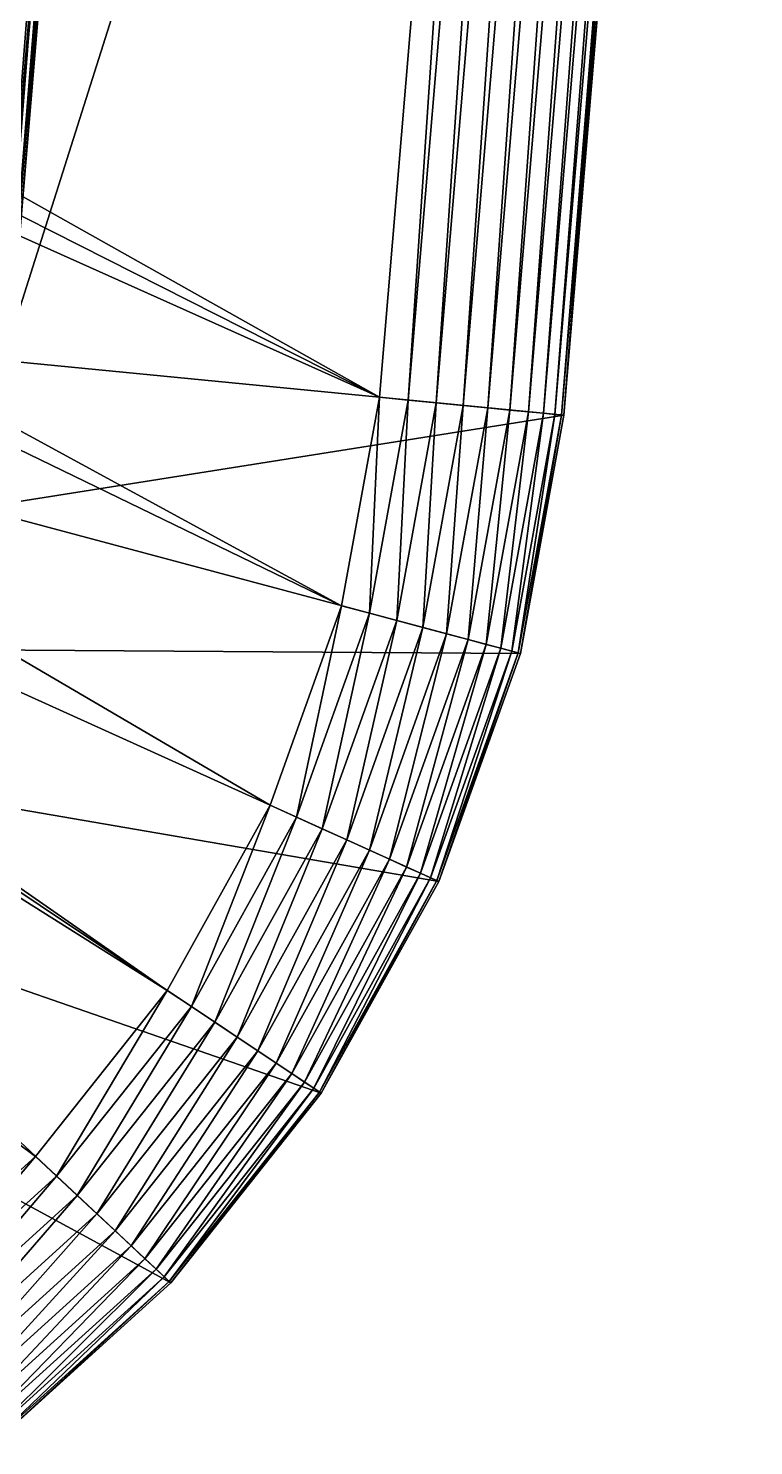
# Model space of a CAD drawing. Header units: millimetres. Extents: x 19.3 to 105.6, y 153.8 to 217.3.
# Drawn here: x 102.05 to 105.16, y 155.11 to 161.18 of the extents above; entities that cross this region are included whole.
import ezdxf

# ---------------------------------------------------------------- set-up
doc = ezdxf.new("R2010")
doc.units = ezdxf.units.MM
doc.layers.get('0').update_dxf_attribs({"color": 132, "linetype": 'CONTINUOUS'})

msp = doc.modelspace()

# ---------------------------------------------------------------- linework, layer by layer
at = {"invisible_edges": 16}
for points in [[(102.7499, 170.0559, 0.7874), (101.1596, 159.8349), (101.9638, 170.1021)], [(101.9432, 159.7581, 0.7874), (101.1596, 159.8349), (102.7499, 170.0559, 0.7874)], [(105.1587, 169.9145, 2.3749), (101.9432, 159.7581, 2.3749), (102.7499, 170.0559, 2.3749)], [(101.9432, 159.7581, 2.3749), (101.9432, 159.7581, 0.7874), (102.7499, 170.0559, 0.7874)], [(101.9432, 159.7581, 2.3749), (102.7499, 170.0559, 0.7874), (102.7499, 170.0559, 2.3749)], [(104.3447, 159.5226, 2.3749), (101.9432, 159.7581, 2.3749), (105.1587, 169.9145, 2.3749)], [(104.9676, 166.9423, 20.6375), (104.3447, 159.5226, 2.3749), (105.1587, 169.9145, 2.3749)], [(102.1535, 167.139, 18.9571), (101.4227, 159.8091, 19.0048), (102.0387, 167.147, 19.0048)], [(102.1535, 167.139, 18.9571), (101.5372, 159.7979, 18.9571), (101.4227, 159.8091, 19.0048)], [(102.0387, 167.147, 4.8013), (101.5372, 159.7979, 4.849), (102.1535, 167.139, 4.849)], [(102.1535, 167.139, 4.849), (101.5372, 159.7979, 4.849), (101.6429, 159.7875, 4.9141)], [(102.2594, 167.1316, 18.8921), (101.5372, 159.7979, 18.9571), (102.1535, 167.139, 18.9571)], [(102.2594, 167.1316, 18.8921), (101.6429, 159.7875, 18.8921), (101.5372, 159.7979, 18.9571)], [(102.1535, 167.139, 4.849), (101.6429, 159.7875, 4.9141), (102.2594, 167.1316, 4.9141)], [(102.2594, 167.1316, 4.9141), (101.6429, 159.7875, 4.9141), (101.7371, 159.7783, 4.995)], [(102.3539, 167.125, 18.8112), (101.6429, 159.7875, 18.8921), (102.2594, 167.1316, 18.8921)], [(102.3539, 167.125, 18.8112), (101.7371, 159.7783, 18.8112), (101.6429, 159.7875, 18.8921)], [(102.2594, 167.1316, 4.9141), (101.7371, 159.7783, 4.995), (102.3539, 167.125, 4.995)], [(102.3539, 167.125, 4.995), (101.7371, 159.7783, 4.995), (101.8176, 159.7704, 5.0897)], [(102.4346, 167.1194, 18.7165), (101.7371, 159.7783, 18.8112), (102.3539, 167.125, 18.8112)], [(102.4346, 167.1194, 18.7165), (101.8176, 159.7704, 18.7165), (101.7371, 159.7783, 18.8112)], [(102.3539, 167.125, 4.995), (101.8176, 159.7704, 5.0897), (102.4346, 167.1194, 5.0897)], [(102.4346, 167.1194, 5.0897), (101.8176, 159.7704, 5.0897), (101.8824, 159.764, 5.1959)], [(102.4995, 167.1148, 18.6103), (101.8176, 159.7704, 18.7165), (102.4346, 167.1194, 18.7165)], [(102.4995, 167.1148, 18.6103), (101.8824, 159.764, 18.6103), (101.8176, 159.7704, 18.7165)], [(102.4346, 167.1194, 5.0897), (101.8824, 159.764, 5.1959), (102.4995, 167.1148, 5.1959)], [(102.4995, 167.1148, 5.1959), (101.8824, 159.764, 5.1959), (101.9298, 159.7594, 5.311)], [(102.5471, 167.1115, 18.4952), (101.8824, 159.764, 18.6103), (102.4995, 167.1148, 18.6103)], [(102.5471, 167.1115, 18.4952), (101.9298, 159.7594, 18.4952), (101.8824, 159.764, 18.6103)], [(102.4995, 167.1148, 5.1959), (101.9298, 159.7594, 5.311), (102.5471, 167.1115, 5.311)], [(102.5471, 167.1115, 5.311), (101.9298, 159.7594, 5.311), (101.9588, 159.7565, 5.4321)], [(102.5761, 167.1095, 18.3741), (101.9298, 159.7594, 18.4952), (102.5471, 167.1115, 18.4952)], [(102.5761, 167.1095, 18.3741), (101.9588, 159.7565, 18.3741), (101.9298, 159.7594, 18.4952)], [(102.5471, 167.1115, 5.311), (101.9588, 159.7565, 5.4321), (102.5761, 167.1095, 5.4321)], [(102.5761, 167.1095, 5.4321), (101.9588, 159.7565, 5.4321), (101.9685, 159.7556, 5.5563)], [(102.5858, 167.1088, 18.2499), (101.9588, 159.7565, 18.3741), (102.5761, 167.1095, 18.3741)], [(102.5858, 167.1088, 18.2499), (101.9685, 159.7556, 18.2499), (101.9588, 159.7565, 18.3741)], [(102.5761, 167.1095, 5.4321), (101.9685, 159.7556, 5.5563), (102.5858, 167.1088, 5.5563)], [(102.5858, 167.1088, 18.2499), (102.5858, 167.1088, 5.5563), (101.9685, 159.7556, 18.2499)], [(101.9685, 159.7556, 18.2499), (102.5858, 167.1088, 5.5563), (101.9685, 159.7556, 5.5563)], [(104.1758, 166.9976, 21.4312), (93.5604, 165.2222, 21.4312), (103.5548, 159.6001, 21.4312)], [(104.1758, 166.9976, 21.4312), (103.5548, 159.6001, 21.4312), (103.6783, 159.588, 21.4215)], [(104.1758, 166.9976, 21.4312), (103.6783, 159.588, 21.4215), (104.2997, 166.989, 21.4215)], [(104.2997, 166.989, 21.4215), (103.6783, 159.588, 21.4215), (103.7989, 159.5761, 21.3924)], [(104.2997, 166.989, 21.4215), (103.7989, 159.5761, 21.3924), (104.4205, 166.9805, 21.3924)], [(104.4205, 166.9805, 21.3924), (103.7989, 159.5761, 21.3924), (103.9134, 159.5649, 21.3447)], [(104.4205, 166.9805, 21.3924), (103.9134, 159.5649, 21.3447), (104.5353, 166.9725, 21.3447)], [(104.5353, 166.9725, 21.3447), (103.9134, 159.5649, 21.3447), (104.0191, 159.5546, 21.2797)], [(104.5353, 166.9725, 21.3447), (104.0191, 159.5546, 21.2797), (104.6412, 166.9651, 21.2797)], [(104.6412, 166.9651, 21.2797), (104.0191, 159.5546, 21.2797), (104.1134, 159.5453, 21.1988)], [(104.6412, 166.9651, 21.2797), (104.1134, 159.5453, 21.1988), (104.7357, 166.9585, 21.1988)], [(104.7357, 166.9585, 21.1988), (104.1134, 159.5453, 21.1988), (104.1938, 159.5374, 21.1041)], [(104.7357, 166.9585, 21.1988), (104.1938, 159.5374, 21.1041), (104.8164, 166.9529, 21.1041)], [(104.8164, 166.9529, 21.1041), (104.1938, 159.5374, 21.1041), (104.2586, 159.5311, 20.9979)], [(104.8164, 166.9529, 21.1041), (104.2586, 159.5311, 20.9979), (104.8813, 166.9483, 20.9979)], [(104.8813, 166.9483, 20.9979), (104.2586, 159.5311, 20.9979), (104.3061, 159.5264, 20.8828)], [(104.8813, 166.9483, 20.9979), (104.3061, 159.5264, 20.8828), (104.9289, 166.945, 20.8828)], [(104.9289, 166.945, 20.8828), (104.3061, 159.5264, 20.8828), (104.335, 159.5236, 20.7617)], [(104.9289, 166.945, 20.8828), (104.335, 159.5236, 20.7617), (104.9579, 166.943, 20.7617)], [(104.9579, 166.943, 20.7617), (104.335, 159.5236, 20.7617), (104.3447, 159.5226, 20.6375)], [(104.9579, 166.943, 20.7617), (104.3447, 159.5226, 20.6375), (104.9676, 166.9423, 20.6375)], [(104.3447, 159.5226, 20.6375), (104.3447, 159.5226, 2.3749), (104.9676, 166.9423, 20.6375)], [(93.5604, 165.2222, 21.4312), (93.5147, 164.6856, 21.4312), (103.5548, 159.6001, 21.4312)], [(103.5548, 159.6001, 21.4312), (93.5147, 164.6856, 21.4312), (93.379, 164.1644, 21.4312)], [(103.3925, 158.7063, 21.4312), (93.379, 164.1644, 21.4312), (93.1572, 163.6737, 21.4312)], [(103.5548, 159.6001, 21.4312), (93.379, 164.1644, 21.4312), (103.3925, 158.7063, 21.4312)], [(92.8556, 163.2276, 21.4312), (102.6458, 157.0567, 21.4312), (93.1572, 163.6737, 21.4312)], [(93.1572, 163.6737, 21.4312), (102.6458, 157.0567, 21.4312), (103.0868, 157.8508, 21.4312)], [(93.1572, 163.6737, 21.4312), (103.0868, 157.8508, 21.4312), (103.3925, 158.7063, 21.4312)], [(101.4083, 155.7348, 21.4312), (102.0813, 156.345, 21.4312), (92.8556, 163.2276, 21.4312)], [(92.8556, 163.2276, 21.4312), (102.0813, 156.345, 21.4312), (102.6458, 157.0567, 21.4312)], [(104.3447, 159.5226, 2.3749), (101.8283, 159.1247, 2.3749), (101.9432, 159.7581, 2.3749)], [(103.5548, 159.6001, 21.4312), (103.3925, 158.7063, 21.4312), (103.5125, 158.6742, 21.4215)], [(103.5548, 159.6001, 21.4312), (103.5125, 158.6742, 21.4215), (103.6783, 159.588, 21.4215)], [(103.6783, 159.588, 21.4215), (103.5125, 158.6742, 21.4215), (103.6295, 158.6429, 21.3924)], [(103.6783, 159.588, 21.4215), (103.6295, 158.6429, 21.3924), (103.7989, 159.5761, 21.3924)], [(103.7989, 159.5761, 21.3924), (103.6295, 158.6429, 21.3924), (103.7406, 158.6131, 21.3447)], [(103.7989, 159.5761, 21.3924), (103.7406, 158.6131, 21.3447), (103.9134, 159.5649, 21.3447)], [(104.1593, 158.5011, 2.3749), (101.8283, 159.1247, 2.3749), (104.3447, 159.5226, 2.3749)], [(103.9134, 159.5649, 21.3447), (103.7406, 158.6131, 21.3447), (103.8432, 158.5857, 21.2797)], [(103.9134, 159.5649, 21.3447), (103.8432, 158.5857, 21.2797), (104.0191, 159.5546, 21.2797)], [(104.0191, 159.5546, 21.2797), (103.8432, 158.5857, 21.2797), (103.9347, 158.5612, 21.1988)], [(104.0191, 159.5546, 21.2797), (103.9347, 158.5612, 21.1988), (104.1134, 159.5453, 21.1988)], [(104.1134, 159.5453, 21.1988), (103.9347, 158.5612, 21.1988), (104.0129, 158.5403, 21.1041)], [(104.1134, 159.5453, 21.1988), (104.0129, 158.5403, 21.1041), (104.1938, 159.5374, 21.1041)], [(104.1938, 159.5374, 21.1041), (104.0129, 158.5403, 21.1041), (104.0757, 158.5235, 20.9979)], [(104.1938, 159.5374, 21.1041), (104.0757, 158.5235, 20.9979), (104.2586, 159.5311, 20.9979)], [(104.2586, 159.5311, 20.9979), (104.0757, 158.5235, 20.9979), (104.1218, 158.5112, 20.8828)], [(104.2586, 159.5311, 20.9979), (104.1218, 158.5112, 20.8828), (104.3061, 159.5264, 20.8828)], [(104.3061, 159.5264, 20.8828), (104.1218, 158.5112, 20.8828), (104.1499, 158.5037, 20.7617)], [(104.3061, 159.5264, 20.8828), (104.1499, 158.5037, 20.7617), (104.335, 159.5236, 20.7617)], [(104.335, 159.5236, 20.7617), (104.1499, 158.5037, 20.7617), (104.1593, 158.5011, 20.6375)], [(104.335, 159.5236, 20.7617), (104.1593, 158.5011, 20.6375), (104.3447, 159.5226, 20.6375)], [(104.1593, 158.5011, 20.6375), (104.1593, 158.5011, 2.3749), (104.3447, 159.5226, 2.3749)], [(104.1593, 158.5011, 20.6375), (104.3447, 159.5226, 2.3749), (104.3447, 159.5226, 20.6375)], [(104.1593, 158.5011, 2.3749), (101.6117, 158.5186, 2.3749), (101.8283, 159.1247, 2.3749)], [(103.3925, 158.7063, 21.4312), (103.0868, 157.8508, 21.4312), (103.1999, 157.7997, 21.4215)], [(103.3925, 158.7063, 21.4312), (103.1999, 157.7997, 21.4215), (103.5125, 158.6742, 21.4215)], [(103.5125, 158.6742, 21.4215), (103.1999, 157.7997, 21.4215), (103.3103, 157.7497, 21.3924)], [(103.5125, 158.6742, 21.4215), (103.3103, 157.7497, 21.3924), (103.6295, 158.6429, 21.3924)], [(103.6295, 158.6429, 21.3924), (103.3103, 157.7497, 21.3924), (103.4151, 157.7023, 21.3447)], [(103.6295, 158.6429, 21.3924), (103.4151, 157.7023, 21.3447), (103.7406, 158.6131, 21.3447)], [(103.7406, 158.6131, 21.3447), (103.4151, 157.7023, 21.3447), (103.5119, 157.6585, 21.2797)], [(103.7406, 158.6131, 21.3447), (103.5119, 157.6585, 21.2797), (103.8432, 158.5857, 21.2797)], [(103.8432, 158.5857, 21.2797), (103.5119, 157.6585, 21.2797), (103.5981, 157.6194, 21.1988)], [(103.8432, 158.5857, 21.2797), (103.5981, 157.6194, 21.1988), (103.9347, 158.5612, 21.1988)], [(103.9347, 158.5612, 21.1988), (103.5981, 157.6194, 21.1988), (103.6718, 157.586, 21.1041)], [(103.9347, 158.5612, 21.1988), (103.6718, 157.586, 21.1041), (104.0129, 158.5403, 21.1041)], [(104.0129, 158.5403, 21.1041), (103.6718, 157.586, 21.1041), (103.7311, 157.5592, 20.9979)], [(104.0129, 158.5403, 21.1041), (103.7311, 157.5592, 20.9979), (104.0757, 158.5235, 20.9979)], [(103.8099, 157.5235, 2.3749), (101.2992, 157.9559, 2.3749), (101.6117, 158.5186, 2.3749)], [(103.8099, 157.5235, 2.3749), (101.6117, 158.5186, 2.3749), (104.1593, 158.5011, 2.3749)], [(104.0757, 158.5235, 20.9979), (103.7311, 157.5592, 20.9979), (103.7746, 157.5396, 20.8828)], [(104.0757, 158.5235, 20.9979), (103.7746, 157.5396, 20.8828), (104.1218, 158.5112, 20.8828)], [(104.1218, 158.5112, 20.8828), (103.7746, 157.5396, 20.8828), (103.801, 157.5276, 20.7617)], [(104.1218, 158.5112, 20.8828), (103.801, 157.5276, 20.7617), (104.1499, 158.5037, 20.7617)], [(104.1499, 158.5037, 20.7617), (103.801, 157.5276, 20.7617), (103.8099, 157.5235, 20.6375)], [(104.1499, 158.5037, 20.7617), (103.8099, 157.5235, 20.6375), (104.1593, 158.5011, 20.6375)], [(103.8099, 157.5235, 20.6375), (103.8099, 157.5235, 2.3749), (104.1593, 158.5011, 2.3749)], [(103.8099, 157.5235, 20.6375), (104.1593, 158.5011, 2.3749), (104.1593, 158.5011, 20.6375)], [(103.3059, 156.6159, 2.3749), (100.8992, 157.4516, 2.3749), (101.2992, 157.9559, 2.3749)], [(103.3059, 156.6159, 2.3749), (101.2992, 157.9559, 2.3749), (103.8099, 157.5235, 2.3749)], [(103.0868, 157.8508, 21.4312), (102.6458, 157.0567, 21.4312), (102.7491, 156.9877, 21.4215)], [(103.0868, 157.8508, 21.4312), (102.7491, 156.9877, 21.4215), (103.1999, 157.7997, 21.4215)], [(103.1999, 157.7997, 21.4215), (102.7491, 156.9877, 21.4215), (102.8498, 156.9205, 21.3924)], [(103.1999, 157.7997, 21.4215), (102.8498, 156.9205, 21.3924), (103.3103, 157.7497, 21.3924)], [(103.3103, 157.7497, 21.3924), (102.8498, 156.9205, 21.3924), (102.9455, 156.8566, 21.3447)], [(103.3103, 157.7497, 21.3924), (102.9455, 156.8566, 21.3447), (103.4151, 157.7023, 21.3447)], [(103.4151, 157.7023, 21.3447), (102.9455, 156.8566, 21.3447), (103.0338, 156.7976, 21.2797)], [(103.4151, 157.7023, 21.3447), (103.0338, 156.7976, 21.2797), (103.5119, 157.6585, 21.2797)], [(103.5119, 157.6585, 21.2797), (103.0338, 156.7976, 21.2797), (103.1126, 156.745, 21.1988)], [(103.5119, 157.6585, 21.2797), (103.1126, 156.745, 21.1988), (103.5981, 157.6194, 21.1988)], [(103.5981, 157.6194, 21.1988), (103.1126, 156.745, 21.1988), (103.1799, 156.7001, 21.1041)], [(103.5981, 157.6194, 21.1988), (103.1799, 156.7001, 21.1041), (103.6718, 157.586, 21.1041)], [(103.6718, 157.586, 21.1041), (103.1799, 156.7001, 21.1041), (103.234, 156.6639, 20.9979)], [(103.6718, 157.586, 21.1041), (103.234, 156.6639, 20.9979), (103.7311, 157.5592, 20.9979)], [(103.7311, 157.5592, 20.9979), (103.234, 156.6639, 20.9979), (103.2736, 156.6375, 20.8828)], [(103.7311, 157.5592, 20.9979), (103.2736, 156.6375, 20.8828), (103.7746, 157.5396, 20.8828)], [(103.7746, 157.5396, 20.8828), (103.2736, 156.6375, 20.8828), (103.2978, 156.6213, 20.7617)], [(103.7746, 157.5396, 20.8828), (103.2978, 156.6213, 20.7617), (103.801, 157.5276, 20.7617)], [(103.801, 157.5276, 20.7617), (103.2978, 156.6213, 20.7617), (103.3059, 156.6159, 20.6375)], [(103.801, 157.5276, 20.7617), (103.3059, 156.6159, 20.6375), (103.8099, 157.5235, 20.6375)], [(103.3059, 156.6159, 20.6375), (103.3059, 156.6159, 2.3749), (103.8099, 157.5235, 2.3749)], [(103.3059, 156.6159, 20.6375), (103.8099, 157.5235, 2.3749), (103.8099, 157.5235, 20.6375)], [(102.6608, 155.8025, 2.3749), (100.4224, 157.0192, 2.3749), (100.8992, 157.4516, 2.3749)], [(102.6608, 155.8025, 2.3749), (100.8992, 157.4516, 2.3749), (103.3059, 156.6159, 2.3749)], [(101.8917, 155.1051, 2.3749), (100.4224, 157.0192, 2.3749), (102.6608, 155.8025, 2.3749)], [(102.6458, 157.0567, 21.4312), (102.0813, 156.345, 21.4312), (102.1719, 156.2601, 21.4215)], [(102.6458, 157.0567, 21.4312), (102.1719, 156.2601, 21.4215), (102.7491, 156.9877, 21.4215)], [(102.7491, 156.9877, 21.4215), (102.1719, 156.2601, 21.4215), (102.2604, 156.1773, 21.3924)], [(102.7491, 156.9877, 21.4215), (102.2604, 156.1773, 21.3924), (102.8498, 156.9205, 21.3924)], [(102.8498, 156.9205, 21.3924), (102.2604, 156.1773, 21.3924), (102.3444, 156.0987, 21.3447)], [(102.8498, 156.9205, 21.3924), (102.3444, 156.0987, 21.3447), (102.9455, 156.8566, 21.3447)], [(102.9455, 156.8566, 21.3447), (102.3444, 156.0987, 21.3447), (102.4219, 156.0261, 21.2797)], [(102.9455, 156.8566, 21.3447), (102.4219, 156.0261, 21.2797), (103.0338, 156.7976, 21.2797)], [(103.0338, 156.7976, 21.2797), (102.4219, 156.0261, 21.2797), (102.491, 155.9614, 21.1988)], [(103.0338, 156.7976, 21.2797), (102.491, 155.9614, 21.1988), (103.1126, 156.745, 21.1988)], [(103.1126, 156.745, 21.1988), (102.491, 155.9614, 21.1988), (102.5501, 155.9061, 21.1041)], [(103.1126, 156.745, 21.1988), (102.5501, 155.9061, 21.1041), (103.1799, 156.7001, 21.1041)], [(103.1799, 156.7001, 21.1041), (102.5501, 155.9061, 21.1041), (102.5976, 155.8616, 20.9979)], [(103.1799, 156.7001, 21.1041), (102.5976, 155.8616, 20.9979), (103.234, 156.6639, 20.9979)], [(103.234, 156.6639, 20.9979), (102.5976, 155.8616, 20.9979), (102.6324, 155.8291, 20.8828)], [(103.234, 156.6639, 20.9979), (102.6324, 155.8291, 20.8828), (103.2736, 156.6375, 20.8828)], [(103.2736, 156.6375, 20.8828), (102.6324, 155.8291, 20.8828), (102.6536, 155.8092, 20.7617)], [(103.2736, 156.6375, 20.8828), (102.6536, 155.8092, 20.7617), (103.2978, 156.6213, 20.7617)], [(103.2978, 156.6213, 20.7617), (102.6536, 155.8092, 20.7617), (102.6608, 155.8025, 20.6375)], [(103.2978, 156.6213, 20.7617), (102.6608, 155.8025, 20.6375), (103.3059, 156.6159, 20.6375)], [(102.6608, 155.8025, 20.6375), (102.6608, 155.8025, 2.3749), (103.3059, 156.6159, 2.3749)], [(102.6608, 155.8025, 20.6375), (103.3059, 156.6159, 2.3749), (103.3059, 156.6159, 20.6375)], [(102.0813, 156.345, 21.4312), (101.4083, 155.7348, 21.4312), (101.484, 155.6363, 21.4215)], [(102.0813, 156.345, 21.4312), (101.484, 155.6363, 21.4215), (102.1719, 156.2601, 21.4215)], [(102.1719, 156.2601, 21.4215), (101.484, 155.6363, 21.4215), (101.5577, 155.5402, 21.3924)], [(102.1719, 156.2601, 21.4215), (101.5577, 155.5402, 21.3924), (102.2604, 156.1773, 21.3924)], [(102.2604, 156.1773, 21.3924), (101.5577, 155.5402, 21.3924), (101.6278, 155.4489, 21.3447)], [(102.2604, 156.1773, 21.3924), (101.6278, 155.4489, 21.3447), (102.3444, 156.0987, 21.3447)], [(102.3444, 156.0987, 21.3447), (101.6278, 155.4489, 21.3447), (101.6924, 155.3647, 21.2797)], [(102.3444, 156.0987, 21.3447), (101.6924, 155.3647, 21.2797), (102.4219, 156.0261, 21.2797)], [(102.4219, 156.0261, 21.2797), (101.6924, 155.3647, 21.2797), (101.7501, 155.2896, 21.1988)], [(102.4219, 156.0261, 21.2797), (101.7501, 155.2896, 21.1988), (102.491, 155.9614, 21.1988)], [(102.491, 155.9614, 21.1988), (101.7501, 155.2896, 21.1988), (101.7994, 155.2254, 21.1041)], [(102.491, 155.9614, 21.1988), (101.7994, 155.2254, 21.1041), (102.5501, 155.9061, 21.1041)], [(102.5501, 155.9061, 21.1041), (101.7994, 155.2254, 21.1041), (101.839, 155.1738, 20.9979)], [(102.5501, 155.9061, 21.1041), (101.839, 155.1738, 20.9979), (102.5976, 155.8616, 20.9979)], [(102.5976, 155.8616, 20.9979), (101.839, 155.1738, 20.9979), (101.868, 155.136, 20.8828)], [(102.5976, 155.8616, 20.9979), (101.868, 155.136, 20.8828), (102.6324, 155.8291, 20.8828)], [(102.6324, 155.8291, 20.8828), (101.868, 155.136, 20.8828), (101.8857, 155.1129, 20.7617)], [(102.6324, 155.8291, 20.8828), (101.8857, 155.1129, 20.7617), (102.6536, 155.8092, 20.7617)], [(102.6536, 155.8092, 20.7617), (101.8857, 155.1129, 20.7617), (101.8917, 155.1051, 20.6375)], [(102.6536, 155.8092, 20.7617), (101.8917, 155.1051, 20.6375), (102.6608, 155.8025, 20.6375)], [(101.8917, 155.1051, 20.6375), (101.8917, 155.1051, 2.3749), (102.6608, 155.8025, 2.3749)], [(101.8917, 155.1051, 20.6375), (102.6608, 155.8025, 2.3749), (102.6608, 155.8025, 20.6375)]]:
    msp.add_3dface(points, dxfattribs=at)

doc.saveas('drawing.dxf')
